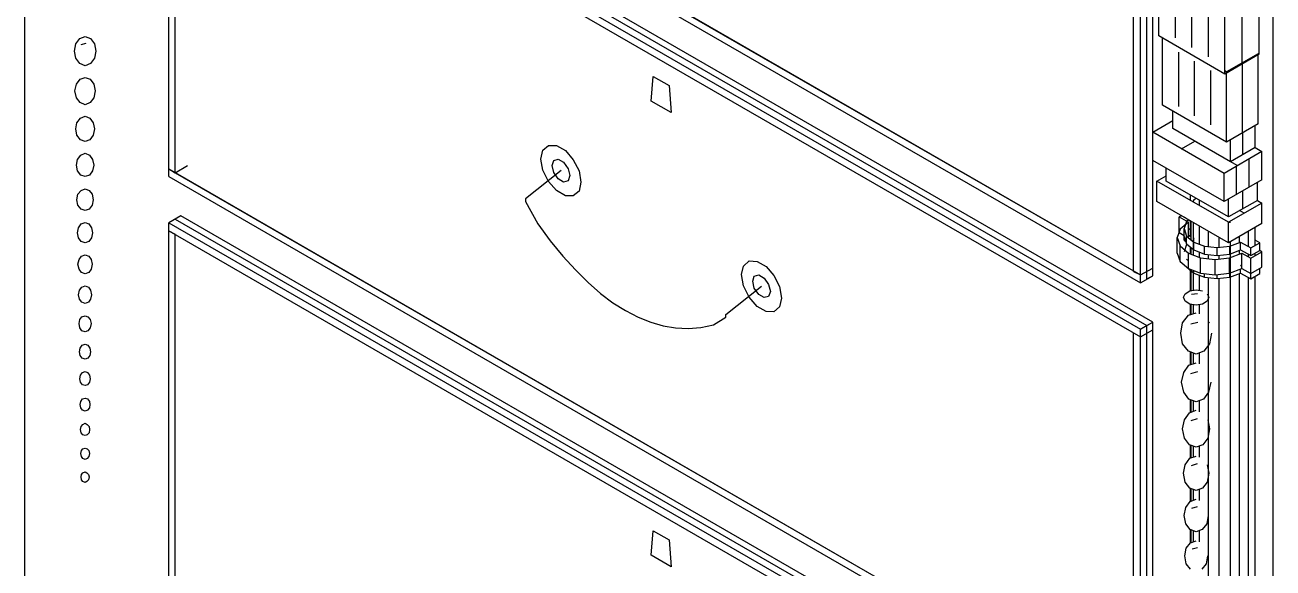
# Model space of a CAD drawing. Header units: inches. Extents: x 0.3 to 16.2, y 0.3 to 11.4.
# Drawn here: x 5.148 to 6.512, y 5.162 to 5.756 of the extents above; entities that cross this region are included whole.
import ezdxf

# ---------------------------------------------------------------- set-up
doc = ezdxf.new("R2010")
doc.units = ezdxf.units.IN
doc.header["$LTSCALE"] = 0.009843
doc.header["$MEASUREMENT"] = 0
doc.layers.add('GEOMETRY', color=7, linetype='Continuous')

msp = doc.modelspace()

# ---------------------------------------------------------------- linework, layer by layer
at = {"layer": 'GEOMETRY'}
for p, q in [((5.1484, 5.1039), (5.1484, 6.3047)), ((5.3055, 6.0953), (6.3673, 5.4823)), ((5.3055, 6.0953), (6.3673, 5.4823)), ((5.3055, 6.0866), (6.3673, 5.4736)), ((5.3126, 6.0909), (6.3673, 5.4823)), ((6.3807, 5.4307), (5.3189, 6.0437)), ((6.3807, 5.4307), (5.3189, 6.0437)), ((5.3055, 6.0362), (6.3673, 5.4232)), ((5.3055, 6.0362), (6.3673, 5.4232)), ((5.3126, 6.0402), (6.3744, 5.4272)), ((5.3126, 6.0402), (6.3744, 5.4272)), ((5.3055, 6.0276), (6.3673, 5.4146)), ((5.3055, 5.5984), (5.3055, 6.0276)), ((5.3126, 5.5941), (5.3126, 6.0236)), ((5.3126, 5.6024), (5.3126, 6.0236)), ((6.3744, 5.478), (6.3744, 5.8681)), ((6.3807, 5.4815), (6.3807, 5.8717)), ((6.3598, 5.4862), (6.3598, 5.8598)), ((6.3673, 5.4823), (6.3673, 5.8555)), ((6.3807, 5.4898), (6.3807, 5.8634)), ((6.5122, 4.3165), (6.5122, 5.8354)), ((6.3874, 5.7437), (6.3874, 5.8165)), ((6.4055, 5.7417), (6.4055, 5.8012)), ((6.4972, 5.7236), (6.4972, 5.8)), ((6.4236, 5.7311), (6.4236, 5.7909)), ((6.4783, 5.713), (6.4783, 5.7894)), ((6.4417, 5.7209), (6.4417, 5.7803)), ((6.4594, 5.702), (6.4594, 5.7783)), ((5.2083, 5.7409), (5.2142, 5.7429)), ((5.2142, 5.7429), (5.2201, 5.7409)), ((6.4594, 5.702), (6.3874, 5.7437)), ((5.2024, 5.7272), (5.2039, 5.735)), ((5.2039, 5.735), (5.2083, 5.7409)), ((5.2098, 5.7343), (5.2154, 5.7358)), ((5.2201, 5.7409), (5.2244, 5.735)), ((5.2244, 5.735), (5.226, 5.7272)), ((6.3913, 5.6681), (6.3913, 5.7413)), ((5.2039, 5.7193), (5.2024, 5.7272)), ((5.2083, 5.7134), (5.2039, 5.7193)), ((5.2244, 5.7193), (5.2201, 5.7134)), ((5.226, 5.7272), (5.2244, 5.7193)), ((6.4091, 5.6665), (6.4091, 5.726)), ((6.4264, 5.6563), (6.4264, 5.7161)), ((6.4972, 5.7236), (6.4594, 5.702)), ((6.4961, 5.724), (6.4614, 5.7043)), ((6.4961, 5.724), (6.4614, 5.7043)), ((6.4961, 5.6476), (6.4961, 5.724)), ((5.2142, 5.711), (5.2083, 5.7134)), ((5.2201, 5.7134), (5.2142, 5.711)), ((6.4441, 5.6465), (6.4441, 5.7059)), ((6.4614, 5.7043), (6.4594, 5.7055)), ((6.4614, 5.7043), (6.4594, 5.7055)), ((6.4614, 5.6276), (6.4614, 5.7043)), ((6.4787, 5.6378), (6.4787, 5.7142)), ((5.2031, 5.6835), (5.2047, 5.6909)), ((5.2047, 5.6909), (5.2087, 5.6965)), ((5.2087, 5.6965), (5.2142, 5.6984)), ((5.2142, 5.6984), (5.2197, 5.6965)), ((5.2197, 5.6965), (5.2236, 5.6909)), ((5.2236, 5.6909), (5.2252, 5.6835)), ((5.8327, 5.6724), (5.835, 5.6992)), ((5.835, 5.6992), (5.8524, 5.6894)), ((5.8524, 5.6894), (5.8547, 5.6598)), ((5.2047, 5.676), (5.2031, 5.6835)), ((5.2087, 5.6709), (5.2047, 5.676)), ((5.2236, 5.676), (5.2197, 5.6709)), ((5.2252, 5.6835), (5.2236, 5.676)), ((5.2142, 5.6685), (5.2087, 5.6709)), ((5.2197, 5.6709), (5.2142, 5.6685)), ((5.8547, 5.6598), (5.8327, 5.6724)), ((6.4614, 5.6276), (6.3913, 5.6681)), ((6.4028, 5.6425), (6.4028, 5.6618)), ((5.2039, 5.6421), (5.2051, 5.6488)), ((5.2051, 5.6488), (5.2091, 5.6539)), ((5.2091, 5.6539), (5.2142, 5.6559)), ((5.2142, 5.6559), (5.2193, 5.6539)), ((5.2193, 5.6539), (5.2228, 5.6488)), ((5.2228, 5.6488), (5.2244, 5.6421)), ((6.3807, 5.6386), (6.4028, 5.6512)), ((6.4961, 5.6476), (6.4614, 5.6276)), ((5.2051, 5.635), (5.2039, 5.6421)), ((5.2091, 5.6299), (5.2051, 5.635)), ((5.2228, 5.635), (5.2193, 5.6299)), ((5.2244, 5.6421), (5.2228, 5.635)), ((6.4587, 5.5933), (6.3807, 5.6386)), ((6.4587, 5.5933), (6.3807, 5.6386)), ((6.3807, 5.6075), (6.3807, 5.6386)), ((6.4657, 5.6059), (6.4028, 5.6425)), ((6.4791, 5.6138), (6.4791, 5.6378)), ((6.4925, 5.6217), (6.4925, 5.6457)), ((5.2142, 5.6283), (5.2091, 5.6299)), ((5.2193, 5.6299), (5.2142, 5.6283)), ((5.7122, 5.6091), (5.7142, 5.6189)), ((5.7142, 5.6189), (5.7205, 5.624)), ((5.7205, 5.624), (5.7291, 5.624)), ((5.7291, 5.624), (5.739, 5.6185)), ((6.4122, 5.6201), (6.4268, 5.6287)), ((6.4268, 5.6287), (6.4732, 5.602)), ((6.4657, 5.6059), (6.4657, 5.6303)), ((6.4925, 5.6217), (6.4657, 5.6059)), ((6.4925, 5.6217), (6.5, 5.6173)), ((5.2047, 5.6024), (5.2059, 5.6087)), ((5.2059, 5.6087), (5.2094, 5.6134)), ((5.2094, 5.6134), (5.2142, 5.6154)), ((5.2142, 5.6154), (5.2189, 5.6134)), ((5.2189, 5.6134), (5.2224, 5.6087)), ((5.2224, 5.6087), (5.2236, 5.6024)), ((5.7142, 5.5969), (5.7122, 5.6091)), ((5.7244, 5.602), (5.7264, 5.6075)), ((5.7264, 5.6075), (5.7311, 5.6091)), ((5.7311, 5.6091), (5.737, 5.6055)), ((5.737, 5.6055), (5.7421, 5.5984)), ((5.739, 5.6185), (5.7476, 5.6083)), ((5.7476, 5.6083), (5.7539, 5.5961)), ((6.4587, 5.5626), (6.3807, 5.6075)), ((6.5, 5.6173), (6.4587, 5.5933)), ((6.5, 5.6173), (6.4587, 5.5933)), ((6.4862, 5.5783), (6.4862, 5.6094)), ((6.5, 5.5862), (6.5, 5.6173)), ((5.2059, 5.5961), (5.2047, 5.6024)), ((5.2094, 5.5913), (5.2059, 5.5961)), ((5.2224, 5.5961), (5.2189, 5.5913)), ((5.2236, 5.6024), (5.2224, 5.5961)), ((5.3055, 5.5984), (6.3673, 4.9854)), ((5.3055, 5.5984), (6.3673, 4.9854)), ((5.3055, 5.5984), (5.3126, 5.5941)), ((5.3055, 5.5898), (5.3055, 5.5984)), ((5.3126, 5.5941), (5.326, 5.602)), ((5.3126, 5.5941), (6.3673, 4.9854)), ((5.7343, 5.5965), (5.6953, 5.5654)), ((5.7205, 5.5846), (5.7142, 5.5969)), ((5.7264, 5.5945), (5.7244, 5.602)), ((5.7311, 5.5874), (5.7264, 5.5945)), ((5.7421, 5.5984), (5.7437, 5.5909)), ((5.7539, 5.5961), (5.7559, 5.5839)), ((6.3953, 5.585), (6.3953, 5.5992)), ((6.4587, 5.5626), (6.4587, 5.5933)), ((6.4724, 5.5705), (6.4724, 5.6016)), ((5.2142, 5.5898), (5.2094, 5.5913)), ((5.2189, 5.5913), (5.2142, 5.5898)), ((5.3055, 5.5898), (6.3673, 4.9768)), ((5.7291, 5.5748), (5.7205, 5.5846)), ((5.737, 5.5839), (5.7311, 5.5874)), ((5.7421, 5.5854), (5.737, 5.5839)), ((5.7437, 5.5909), (5.7421, 5.5854)), ((5.7559, 5.5839), (5.7539, 5.574)), ((6.3854, 5.585), (6.3953, 5.5906)), ((6.4634, 5.5402), (6.3854, 5.585)), ((6.4634, 5.5402), (6.3854, 5.585)), ((6.3854, 5.5626), (6.3854, 5.585)), ((6.4634, 5.5457), (6.3953, 5.585)), ((6.5, 5.5862), (6.4587, 5.5626)), ((6.4953, 5.5638), (6.4953, 5.5835)), ((5.2051, 5.5646), (5.2063, 5.5705)), ((5.2063, 5.5587), (5.2051, 5.5646)), ((5.2063, 5.5705), (5.2098, 5.5748)), ((5.2098, 5.5748), (5.2142, 5.5764)), ((5.2142, 5.5764), (5.2185, 5.5748)), ((5.2185, 5.5748), (5.2217, 5.5705)), ((5.2217, 5.5705), (5.2228, 5.5646)), ((5.2228, 5.5646), (5.2217, 5.5587)), ((5.6953, 5.5654), (5.6953, 5.5626)), ((5.739, 5.5689), (5.7291, 5.5748)), ((5.7476, 5.5689), (5.739, 5.5689)), ((5.7539, 5.574), (5.7476, 5.5689)), ((6.422, 5.5638), (6.422, 5.5697)), ((6.428, 5.5661), (6.4252, 5.5638)), ((6.4634, 5.5457), (6.4634, 5.5654)), ((6.4791, 5.5547), (6.4791, 5.5744)), ((5.2098, 5.5543), (5.2063, 5.5587)), ((5.2142, 5.5528), (5.2098, 5.5543)), ((5.2185, 5.5543), (5.2142, 5.5528)), ((5.2217, 5.5587), (5.2185, 5.5543)), ((5.6953, 5.5626), (5.7087, 5.5382)), ((6.4634, 5.5173), (6.3854, 5.5626)), ((6.4252, 5.5638), (6.4248, 5.5626)), ((6.4319, 5.5583), (6.4319, 5.5638)), ((6.4953, 5.5638), (6.4634, 5.5457)), ((6.5, 5.561), (6.4634, 5.5402)), ((6.5, 5.561), (6.4634, 5.5402)), ((6.4807, 5.55), (6.4756, 5.5528)), ((6.4953, 5.5638), (6.5, 5.561)), ((6.5, 5.5386), (6.5, 5.561)), ((5.2071, 5.5339), (5.2098, 5.5382)), ((5.2098, 5.5382), (5.2142, 5.5398)), ((5.2142, 5.5398), (5.2181, 5.5382)), ((5.2181, 5.5382), (5.2213, 5.5339)), ((5.3189, 5.5469), (5.3055, 5.5394)), ((5.3055, 5.5394), (6.3673, 4.9264)), ((5.3055, 5.5394), (6.3673, 4.9264)), ((5.3055, 5.5307), (5.3055, 5.5394)), ((5.3189, 5.5469), (5.3126, 5.5433)), ((5.3126, 5.5433), (6.3744, 4.9303)), ((5.3126, 5.5433), (6.3744, 4.9303)), ((6.3807, 4.9339), (5.3189, 5.5469)), ((6.3807, 4.9339), (5.3189, 5.5469)), ((5.7087, 5.5382), (5.7224, 5.5197)), ((6.4122, 5.5469), (6.4098, 5.5457)), ((6.4098, 5.5457), (6.4197, 5.5402)), ((6.4098, 5.5457), (6.4197, 5.5402)), ((6.4098, 5.5287), (6.4098, 5.5457)), ((6.4197, 5.5402), (6.4106, 5.5323)), ((6.415, 5.5457), (6.4228, 5.5409)), ((6.4177, 5.5409), (6.415, 5.5331)), ((6.4197, 5.5425), (6.4177, 5.5409)), ((6.4197, 5.5232), (6.4197, 5.5402)), ((6.422, 5.5244), (6.422, 5.5413)), ((6.4228, 5.5209), (6.4228, 5.5409)), ((6.4252, 5.5043), (6.4252, 5.5398)), ((6.4252, 5.5398), (6.4256, 5.5394)), ((6.4634, 5.5402), (6.4657, 5.5402)), ((6.4634, 5.5402), (6.4657, 5.5402)), ((6.4634, 5.5173), (6.4634, 5.5402)), ((6.5, 5.5386), (6.4634, 5.5173)), ((5.2059, 5.5283), (5.2071, 5.5339)), ((5.2071, 5.5228), (5.2059, 5.5283)), ((5.2213, 5.5339), (5.2224, 5.5283)), ((5.2224, 5.5283), (5.2213, 5.5228)), ((5.3055, 5.5307), (6.3673, 4.9177)), ((5.3055, 5.5307), (5.3126, 5.5268)), ((5.3055, 5.5307), (5.3126, 5.5268)), ((5.3055, 5.0457), (5.3055, 5.5307)), ((5.3126, 5.0413), (5.3126, 5.5268)), ((5.3126, 5.05), (5.3126, 5.5268)), ((6.4106, 5.5323), (6.4075, 5.5232)), ((6.4098, 5.5287), (6.415, 5.5256)), ((6.415, 5.5331), (6.4177, 5.5248)), ((6.415, 5.5331), (6.4177, 5.5248)), ((6.415, 5.5244), (6.415, 5.5331)), ((6.415, 5.5205), (6.415, 5.526)), ((6.415, 5.5244), (6.4177, 5.5165)), ((6.4177, 5.5165), (6.4177, 5.5248)), ((6.4177, 5.5248), (6.4256, 5.5181)), ((6.4177, 5.5248), (6.4256, 5.5181)), ((6.4177, 5.524), (6.4197, 5.5232)), ((6.422, 5.5331), (6.4197, 5.5315)), ((6.4197, 5.526), (6.4228, 5.524)), ((6.4197, 5.526), (6.4228, 5.524)), ((6.4319, 5.5157), (6.4319, 5.5358)), ((6.4319, 5.5157), (6.4319, 5.5358)), ((6.4417, 5.513), (6.4417, 5.5299)), ((6.4756, 5.5177), (6.4756, 5.5244)), ((6.4854, 5.5134), (6.4854, 5.5303)), ((6.4925, 5.5146), (6.4925, 5.5343)), ((5.2098, 5.5189), (5.2071, 5.5228)), ((5.2142, 5.5173), (5.2098, 5.5189)), ((5.2181, 5.5189), (5.2142, 5.5173)), ((5.2213, 5.5228), (5.2181, 5.5189)), ((5.7224, 5.5197), (5.7362, 5.5028)), ((6.4075, 5.5232), (6.4106, 5.5142)), ((6.4075, 5.5232), (6.4106, 5.5142)), ((6.4075, 5.5063), (6.4075, 5.5232)), ((6.4106, 5.4972), (6.4106, 5.5142)), ((6.4106, 5.5142), (6.4197, 5.5063)), ((6.4106, 5.5142), (6.4197, 5.5063)), ((6.415, 5.5205), (6.4177, 5.5185)), ((6.4177, 5.5157), (6.415, 5.5075)), ((6.4177, 5.5165), (6.4256, 5.5098)), ((6.4185, 5.5161), (6.4177, 5.5157)), ((6.422, 5.5051), (6.422, 5.513)), ((6.4228, 5.5051), (6.4228, 5.5122)), ((6.4252, 5.5228), (6.4256, 5.5224)), ((6.4252, 5.5228), (6.4256, 5.5224)), ((6.4256, 5.5224), (6.4252, 5.522)), ((6.4256, 5.5138), (6.4256, 5.5224)), ((6.4256, 5.5098), (6.4256, 5.5181)), ((6.4256, 5.5181), (6.4374, 5.5138)), ((6.4256, 5.5181), (6.4374, 5.5138)), ((6.4256, 5.5098), (6.4374, 5.5051)), ((6.4374, 5.5051), (6.4374, 5.5138)), ((6.4374, 5.5138), (6.4512, 5.5122)), ((6.4374, 5.5138), (6.4512, 5.5122)), ((6.4512, 5.5122), (6.465, 5.5138)), ((6.4512, 5.5122), (6.465, 5.5138)), ((6.4512, 5.5035), (6.4512, 5.5122)), ((6.4535, 5.5122), (6.4535, 5.5232)), ((6.465, 5.5138), (6.4768, 5.5181)), ((6.465, 5.5138), (6.4768, 5.5181)), ((6.465, 5.5051), (6.465, 5.5138)), ((6.465, 5.5051), (6.4768, 5.5098)), ((6.4657, 4.3591), (6.4657, 5.5189)), ((6.4768, 5.5098), (6.4768, 5.5181)), ((6.4768, 5.5181), (6.4878, 5.5118)), ((6.4768, 5.5181), (6.4878, 5.5118)), ((6.4768, 5.5098), (6.4878, 5.5035)), ((6.4878, 5.5118), (6.4976, 5.5173)), ((6.4878, 5.5118), (6.4976, 5.5173)), ((6.4878, 5.5035), (6.4878, 5.5118)), ((6.4976, 5.5173), (6.4925, 5.5205)), ((6.4976, 5.5091), (6.4976, 5.5173)), ((5.2063, 5.4941), (5.2075, 5.4992)), ((5.2075, 5.4992), (5.2102, 5.5028)), ((5.2102, 5.5028), (5.2142, 5.5043)), ((5.2142, 5.5043), (5.2181, 5.5028)), ((5.2181, 5.5028), (5.2209, 5.4992)), ((5.2209, 5.4992), (5.2217, 5.4941)), ((5.7362, 5.5028), (5.75, 5.4878)), ((5.9335, 5.4921), (5.9398, 5.4976)), ((5.9398, 5.4976), (5.9484, 5.4972)), ((5.9484, 5.4972), (5.9583, 5.4917)), ((6.4075, 5.5063), (6.4106, 5.4972)), ((6.4106, 5.4972), (6.4197, 5.4894)), ((6.4177, 5.4996), (6.4197, 5.498)), ((6.4177, 5.4996), (6.4197, 5.498)), ((6.4197, 5.4894), (6.4197, 5.5063)), ((6.4197, 5.5063), (6.4331, 5.5012)), ((6.4197, 5.5063), (6.4331, 5.5012)), ((6.4319, 5.5016), (6.4319, 5.5075)), ((6.4319, 5.5016), (6.4319, 5.5075)), ((6.4331, 5.4843), (6.4331, 5.5012)), ((6.4331, 5.5012), (6.4488, 5.4992)), ((6.4331, 5.5012), (6.4488, 5.4992)), ((6.4374, 5.5051), (6.4512, 5.5035)), ((6.4417, 5.5), (6.4417, 5.5047)), ((6.4488, 5.4992), (6.4646, 5.5012)), ((6.4488, 5.4992), (6.4646, 5.5012)), ((6.4488, 5.4823), (6.4488, 5.4992)), ((6.4512, 5.5035), (6.465, 5.5051)), ((6.4535, 5.5), (6.4535, 5.5039)), ((6.4646, 5.5012), (6.478, 5.5063)), ((6.4646, 5.5012), (6.478, 5.5063)), ((6.4646, 5.4843), (6.4646, 5.5012)), ((6.4756, 5.5051), (6.4756, 5.5094)), ((6.478, 5.4894), (6.478, 5.5063)), ((6.478, 5.5063), (6.4878, 5.5008)), ((6.478, 5.5063), (6.4878, 5.5008)), ((6.4854, 5.502), (6.4854, 5.5047)), ((6.4878, 5.5035), (6.4976, 5.5091)), ((6.4878, 5.5008), (6.5, 5.5075)), ((6.4878, 5.5008), (6.5, 5.5075)), ((6.4878, 5.4839), (6.4878, 5.5008)), ((6.4925, 5.5035), (6.4925, 5.5063)), ((6.5, 5.5075), (6.4976, 5.5091)), ((6.5, 5.4909), (6.5, 5.5075)), ((5.2075, 5.4886), (5.2063, 5.4941)), ((5.2102, 5.485), (5.2075, 5.4886)), ((5.2142, 5.4835), (5.2102, 5.485)), ((5.2181, 5.485), (5.2142, 5.4835)), ((5.2209, 5.4886), (5.2181, 5.485)), ((5.2217, 5.4941), (5.2209, 5.4886)), ((5.75, 5.4878), (5.7638, 5.474)), ((5.9315, 5.4827), (5.9335, 5.4921)), ((5.9335, 5.4705), (5.9315, 5.4827)), ((5.9583, 5.4917), (5.9669, 5.4819)), ((6.3598, 5.4862), (6.3673, 5.4823)), ((6.3673, 5.4823), (6.3807, 5.4898)), ((6.3673, 5.4823), (6.3807, 5.4898)), ((6.3673, 5.4823), (6.3807, 5.4898)), ((6.3807, 5.4815), (6.3807, 5.4898)), ((6.4177, 5.4913), (6.4256, 5.4843)), ((6.4197, 5.4894), (6.4331, 5.4843)), ((6.422, 5.4654), (6.422, 5.4878)), ((6.4228, 5.4654), (6.4228, 5.487)), ((6.4252, 5.4657), (6.4252, 5.4874)), ((6.4256, 5.4843), (6.4256, 5.487)), ((6.4256, 5.4843), (6.4374, 5.4799)), ((6.4331, 5.4843), (6.4488, 5.4823)), ((6.4374, 5.4799), (6.4374, 5.4839)), ((6.4488, 5.4823), (6.4646, 5.4843)), ((6.4512, 5.4783), (6.4512, 5.4827)), ((6.4646, 5.4843), (6.478, 5.4894)), ((6.4646, 5.4882), (6.465, 5.4882)), ((6.4646, 5.4882), (6.465, 5.4882)), ((6.465, 5.4799), (6.465, 5.4882)), ((6.465, 5.4799), (6.4768, 5.4843)), ((6.4756, 4.6177), (6.4756, 5.4839)), ((6.4768, 5.4929), (6.478, 5.4921)), ((6.4768, 5.4929), (6.478, 5.4921)), ((6.4768, 5.4843), (6.4768, 5.489)), ((6.4768, 5.4843), (6.4878, 5.478)), ((6.478, 5.4894), (6.4878, 5.4839)), ((6.4878, 5.4839), (6.5, 5.4909)), ((6.4878, 5.478), (6.4878, 5.4866)), ((6.4878, 5.478), (6.4976, 5.4839)), ((6.4976, 5.4839), (6.4976, 5.4894)), ((5.2079, 5.4657), (5.2106, 5.4689)), ((5.2106, 5.4689), (5.2142, 5.4705)), ((5.2142, 5.4705), (5.2177, 5.4689)), ((5.2177, 5.4689), (5.2201, 5.4657)), ((5.7638, 5.474), (5.7772, 5.4622)), ((5.9142, 5.439), (5.9531, 5.4701)), ((5.9398, 5.4579), (5.9335, 5.4705)), ((5.9437, 5.4756), (5.9453, 5.4811)), ((5.9453, 5.4677), (5.9437, 5.4756)), ((5.9453, 5.4811), (5.9504, 5.4823)), ((5.9504, 5.4823), (5.9563, 5.4787)), ((5.9563, 5.4787), (5.961, 5.472)), ((5.961, 5.472), (5.963, 5.4642)), ((5.9669, 5.4819), (5.9728, 5.4697)), ((5.9728, 5.4697), (5.9752, 5.4571)), ((6.3673, 5.4736), (6.3673, 5.4823)), ((6.3673, 5.4736), (6.3807, 5.4815)), ((6.3744, 5.478), (6.3807, 5.4815)), ((6.4319, 5.4657), (6.4319, 5.4823)), ((6.4319, 5.4657), (6.4319, 5.4823)), ((6.4374, 5.4799), (6.4512, 5.4783)), ((6.4417, 4.6134), (6.4417, 5.4795)), ((6.4512, 5.4783), (6.465, 5.4799)), ((6.4535, 4.6126), (6.4535, 5.4787)), ((6.4854, 4.6134), (6.4854, 5.4795)), ((6.4925, 4.615), (6.4925, 5.4811)), ((5.2071, 5.4606), (5.2079, 5.4657)), ((5.2079, 5.4559), (5.2071, 5.4606)), ((5.2106, 5.4524), (5.2079, 5.4559)), ((5.2201, 5.4559), (5.2177, 5.4524)), ((5.2201, 5.4657), (5.2213, 5.4606)), ((5.2213, 5.4606), (5.2201, 5.4559)), ((5.7772, 5.4622), (5.7909, 5.452)), ((5.9484, 5.448), (5.9398, 5.4579)), ((5.9504, 5.461), (5.9453, 5.4677)), ((5.9563, 5.4575), (5.9504, 5.461)), ((5.961, 5.4587), (5.9563, 5.4575)), ((5.963, 5.4642), (5.961, 5.4587)), ((5.9752, 5.4571), (5.9728, 5.4476)), ((6.4142, 5.4579), (6.4161, 5.4618)), ((6.4161, 5.4535), (6.4142, 5.4579)), ((6.4161, 5.4618), (6.4213, 5.465)), ((6.4213, 5.465), (6.4283, 5.4661)), ((6.4232, 5.4614), (6.4295, 5.4622)), ((6.4283, 5.4661), (6.435, 5.465)), ((6.4402, 5.4618), (6.4421, 5.4579)), ((6.4421, 5.4579), (6.4402, 5.4535)), ((5.2142, 5.4512), (5.2106, 5.4524)), ((5.2177, 5.4524), (5.2142, 5.4512)), ((5.7909, 5.452), (5.8047, 5.4433)), ((5.8047, 5.4433), (5.8185, 5.4362)), ((5.9583, 5.4425), (5.9484, 5.448)), ((5.9669, 5.4421), (5.9583, 5.4425)), ((5.9728, 5.4476), (5.9669, 5.4421)), ((6.4213, 5.4504), (6.4161, 5.4535)), ((6.4283, 5.4492), (6.4213, 5.4504)), ((6.422, 5.439), (6.422, 5.4504)), ((6.4228, 5.4394), (6.4228, 5.45)), ((6.4252, 5.4402), (6.4252, 5.4496)), ((6.435, 5.4504), (6.4283, 5.4492)), ((6.4319, 5.4398), (6.4319, 5.45)), ((6.4319, 5.4398), (6.4319, 5.45)), ((6.4402, 5.4535), (6.435, 5.4504)), ((5.2075, 5.4291), (5.2083, 5.4335)), ((5.2083, 5.4244), (5.2075, 5.4291)), ((5.2083, 5.4335), (5.2106, 5.4366)), ((5.2106, 5.4366), (5.2142, 5.4378)), ((5.2142, 5.4378), (5.2173, 5.4366)), ((5.2173, 5.4366), (5.2197, 5.4335)), ((5.2197, 5.4335), (5.2209, 5.4291)), ((5.2209, 5.4291), (5.2197, 5.4244)), ((5.8185, 5.4362), (5.8323, 5.4307)), ((5.8323, 5.4307), (5.8457, 5.4268)), ((5.9008, 5.4276), (5.9142, 5.4362)), ((5.9142, 5.4362), (5.9142, 5.439)), ((6.3673, 5.4232), (6.3807, 5.4307)), ((6.3673, 5.4232), (6.3807, 5.4307)), ((6.3744, 5.4272), (6.3807, 5.4307)), ((6.3744, 5.4272), (6.3807, 5.4307)), ((6.3807, 4.9846), (6.3807, 5.4307)), ((6.3807, 5.4224), (6.3807, 5.4307)), ((6.4114, 5.4185), (6.4134, 5.4299)), ((6.4134, 5.4299), (6.4197, 5.4382)), ((6.4197, 5.4382), (6.4283, 5.4409)), ((6.4224, 5.4287), (6.4299, 5.4307)), ((6.4417, 5.4311), (6.4429, 5.4299)), ((5.2106, 5.4213), (5.2083, 5.4244)), ((5.2142, 5.4201), (5.2106, 5.4213)), ((5.2173, 5.4213), (5.2142, 5.4201)), ((5.2197, 5.4244), (5.2173, 5.4213)), ((5.8457, 5.4268), (5.8594, 5.4244)), ((5.8594, 5.4244), (5.8732, 5.4236)), ((5.8732, 5.4236), (5.887, 5.4248)), ((5.887, 5.4248), (5.9008, 5.4276)), ((6.3598, 5.4189), (6.3673, 5.4146)), ((6.3598, 5.4189), (6.3673, 5.4146)), ((6.3598, 4.9894), (6.3598, 5.4189)), ((6.3732, 5.4264), (6.3673, 5.4232)), ((6.3673, 5.4146), (6.3673, 5.4232)), ((6.3673, 5.4146), (6.3807, 5.4224)), ((6.3673, 5.4146), (6.3807, 5.4224)), ((6.3673, 5.4146), (6.3807, 5.4224)), ((6.3673, 4.9854), (6.3673, 5.4146)), ((6.3744, 4.9811), (6.3744, 5.4272)), ((6.3807, 4.9929), (6.3807, 5.4224)), ((6.4134, 5.4071), (6.4114, 5.4185)), ((6.4449, 5.4185), (6.4429, 5.4071)), ((5.2079, 5.3984), (5.2087, 5.4024)), ((5.2087, 5.4024), (5.211, 5.4055)), ((5.211, 5.4055), (5.2142, 5.4067)), ((5.2142, 5.4067), (5.2173, 5.4055)), ((5.2173, 5.4055), (5.2193, 5.4024)), ((5.2193, 5.4024), (5.2201, 5.3984)), ((6.4197, 5.3988), (6.4134, 5.4071)), ((6.4429, 5.4071), (6.4366, 5.3988)), ((5.2087, 5.3941), (5.2079, 5.3984)), ((5.211, 5.3913), (5.2087, 5.3941)), ((5.2142, 5.3902), (5.211, 5.3913)), ((5.2173, 5.3913), (5.2142, 5.3902)), ((5.2193, 5.3941), (5.2173, 5.3913)), ((5.2201, 5.3984), (5.2193, 5.3941)), ((6.4283, 5.3957), (6.4197, 5.3988)), ((6.422, 5.3843), (6.422, 5.3976)), ((6.4228, 5.3843), (6.4228, 5.3976)), ((6.4252, 5.385), (6.4252, 5.3969)), ((6.4366, 5.3988), (6.4283, 5.3957)), ((6.4319, 5.385), (6.4319, 5.3969)), ((6.4319, 5.385), (6.4319, 5.3969)), ((5.2091, 5.3728), (5.2114, 5.3756)), ((5.2114, 5.3756), (5.2142, 5.3768)), ((5.2142, 5.3768), (5.2169, 5.3756)), ((5.2169, 5.3756), (5.2189, 5.3728)), ((6.4122, 5.365), (6.4146, 5.3756)), ((6.4146, 5.3756), (6.4201, 5.3835)), ((6.4201, 5.3835), (6.4283, 5.3862)), ((6.4224, 5.3744), (6.4299, 5.3768)), ((5.2083, 5.3689), (5.2091, 5.3728)), ((5.2091, 5.365), (5.2083, 5.3689)), ((5.2114, 5.3622), (5.2091, 5.365)), ((5.2142, 5.3614), (5.2114, 5.3622)), ((5.2169, 5.3622), (5.2142, 5.3614)), ((5.2189, 5.365), (5.2169, 5.3622)), ((5.2189, 5.3728), (5.2197, 5.3689)), ((5.2197, 5.3689), (5.2189, 5.365)), ((6.4146, 5.3543), (6.4122, 5.365)), ((6.4441, 5.365), (6.4417, 5.3543)), ((5.2094, 5.3441), (5.2114, 5.3469)), ((5.2114, 5.3469), (5.2142, 5.3476)), ((5.2142, 5.3476), (5.2169, 5.3469)), ((5.2169, 5.3469), (5.2189, 5.3441)), ((6.4201, 5.3465), (6.4146, 5.3543)), ((6.4283, 5.3437), (6.4201, 5.3465)), ((6.4362, 5.3465), (6.4283, 5.3437)), ((6.4417, 5.3543), (6.4362, 5.3465)), ((5.2087, 5.3406), (5.2094, 5.3441)), ((5.2094, 5.337), (5.2087, 5.3406)), ((5.2114, 5.3343), (5.2094, 5.337)), ((5.2142, 5.3335), (5.2114, 5.3343)), ((5.2169, 5.3343), (5.2142, 5.3335)), ((5.2189, 5.337), (5.2169, 5.3343)), ((5.2189, 5.3441), (5.2193, 5.3406)), ((5.2193, 5.3406), (5.2189, 5.337)), ((6.4209, 5.3315), (6.4283, 5.3343)), ((6.422, 5.3319), (6.422, 5.3457)), ((6.4228, 5.3323), (6.4228, 5.3457)), ((6.4252, 5.3331), (6.4252, 5.3445)), ((6.4319, 5.3327), (6.4319, 5.3449)), ((6.4319, 5.3327), (6.4319, 5.3449)), ((5.2098, 5.3165), (5.2118, 5.3189)), ((5.2118, 5.3189), (5.2142, 5.3201)), ((5.2142, 5.3201), (5.2165, 5.3189)), ((5.2165, 5.3189), (5.2185, 5.3165)), ((6.4134, 5.3142), (6.4154, 5.324)), ((6.4154, 5.324), (6.4209, 5.3315)), ((6.4228, 5.3232), (6.4295, 5.3252)), ((6.4409, 5.324), (6.4429, 5.3142)), ((5.2091, 5.3134), (5.2098, 5.3165)), ((5.2098, 5.3098), (5.2091, 5.3134)), ((5.2118, 5.3075), (5.2098, 5.3098)), ((5.2142, 5.3067), (5.2118, 5.3075)), ((5.2165, 5.3075), (5.2142, 5.3067)), ((5.2185, 5.3098), (5.2165, 5.3075)), ((5.2185, 5.3165), (5.2189, 5.3134)), ((5.2189, 5.3134), (5.2185, 5.3098)), ((6.4154, 5.3039), (6.4134, 5.3142)), ((6.4429, 5.3142), (6.4409, 5.3039)), ((5.2102, 5.2902), (5.2118, 5.2921)), ((5.2118, 5.2921), (5.2142, 5.2929)), ((5.2142, 5.2929), (5.2165, 5.2921)), ((5.2165, 5.2921), (5.2181, 5.2902)), ((6.4209, 5.2965), (6.4154, 5.3039)), ((6.4283, 5.2941), (6.4209, 5.2965)), ((6.422, 5.2823), (6.422, 5.2961)), ((6.4228, 5.2823), (6.4228, 5.2961)), ((6.4252, 5.2835), (6.4252, 5.2949)), ((6.4354, 5.2965), (6.4283, 5.2941)), ((6.4319, 5.2831), (6.4319, 5.2953)), ((6.4319, 5.2831), (6.4319, 5.2953)), ((6.4409, 5.3039), (6.4354, 5.2965)), ((5.2094, 5.287), (5.2102, 5.2902)), ((5.2102, 5.2839), (5.2094, 5.287)), ((5.2118, 5.2815), (5.2102, 5.2839)), ((5.2142, 5.2807), (5.2118, 5.2815)), ((5.2165, 5.2815), (5.2142, 5.2807)), ((5.2181, 5.2839), (5.2165, 5.2815)), ((5.2181, 5.2902), (5.2189, 5.287)), ((5.2189, 5.287), (5.2181, 5.2839)), ((6.4161, 5.2748), (6.4213, 5.2819)), ((6.4213, 5.2819), (6.4283, 5.2843)), ((5.2102, 5.2642), (5.2118, 5.2661)), ((5.2118, 5.2661), (5.2142, 5.2669)), ((5.2142, 5.2669), (5.2161, 5.2661)), ((5.2161, 5.2661), (5.2177, 5.2642)), ((6.4142, 5.2654), (6.4161, 5.2748)), ((6.4161, 5.2559), (6.4142, 5.2654)), ((6.4232, 5.274), (6.4295, 5.276)), ((6.4402, 5.2748), (6.4421, 5.2654)), ((6.4421, 5.2654), (6.4402, 5.2559)), ((5.2098, 5.2614), (5.2102, 5.2642)), ((5.2102, 5.2583), (5.2098, 5.2614)), ((5.2118, 5.2563), (5.2102, 5.2583)), ((5.2142, 5.2555), (5.2118, 5.2563)), ((5.2161, 5.2563), (5.2142, 5.2555)), ((5.2177, 5.2583), (5.2161, 5.2563)), ((5.2177, 5.2642), (5.2185, 5.2614)), ((5.2185, 5.2614), (5.2177, 5.2583)), ((6.4213, 5.2492), (6.4161, 5.2559)), ((6.4402, 5.2559), (6.435, 5.2492)), ((6.4283, 5.2465), (6.4213, 5.2492)), ((6.4217, 5.2346), (6.4283, 5.237)), ((6.422, 5.2346), (6.422, 5.2488)), ((6.4228, 5.235), (6.4228, 5.2484)), ((6.4252, 5.2358), (6.4252, 5.2476)), ((6.435, 5.2492), (6.4283, 5.2465)), ((6.4319, 5.2358), (6.4319, 5.248)), ((6.4319, 5.2358), (6.4319, 5.248)), ((6.415, 5.2193), (6.4169, 5.228)), ((6.4169, 5.228), (6.4217, 5.2346)), ((6.4236, 5.2272), (6.4295, 5.2291)), ((6.4169, 5.2102), (6.415, 5.2193)), ((6.4217, 5.2039), (6.4169, 5.2102)), ((6.4398, 5.2102), (6.4346, 5.2039)), ((6.4413, 5.2193), (6.4398, 5.2102)), ((5.8327, 5.176), (5.835, 5.2024)), ((5.835, 5.2024), (5.8524, 5.1925)), ((6.4283, 5.2016), (6.4217, 5.2039)), ((6.422, 5.1894), (6.422, 5.2035)), ((6.4228, 5.1898), (6.4228, 5.2035)), ((6.4252, 5.1906), (6.4252, 5.2024)), ((6.4346, 5.2039), (6.4283, 5.2016)), ((6.4319, 5.1906), (6.4319, 5.2028)), ((6.4319, 5.1906), (6.4319, 5.2028)), ((5.8524, 5.1925), (5.8547, 5.163)), ((6.4157, 5.1752), (6.4173, 5.1835)), ((6.4173, 5.1835), (6.422, 5.1894)), ((6.422, 5.1894), (6.4283, 5.1917)), ((6.424, 5.1827), (6.4295, 5.1843)), ((5.8547, 5.163), (5.8327, 5.176)), ((6.4173, 5.1665), (6.4157, 5.1752)), ((6.4406, 5.1752), (6.439, 5.1665)), ((6.422, 5.1606), (6.4173, 5.1665)), ((6.439, 5.1665), (6.4343, 5.1606))]:
    msp.add_line(p, q, dxfattribs=at)

doc.saveas('drawing.dxf')
